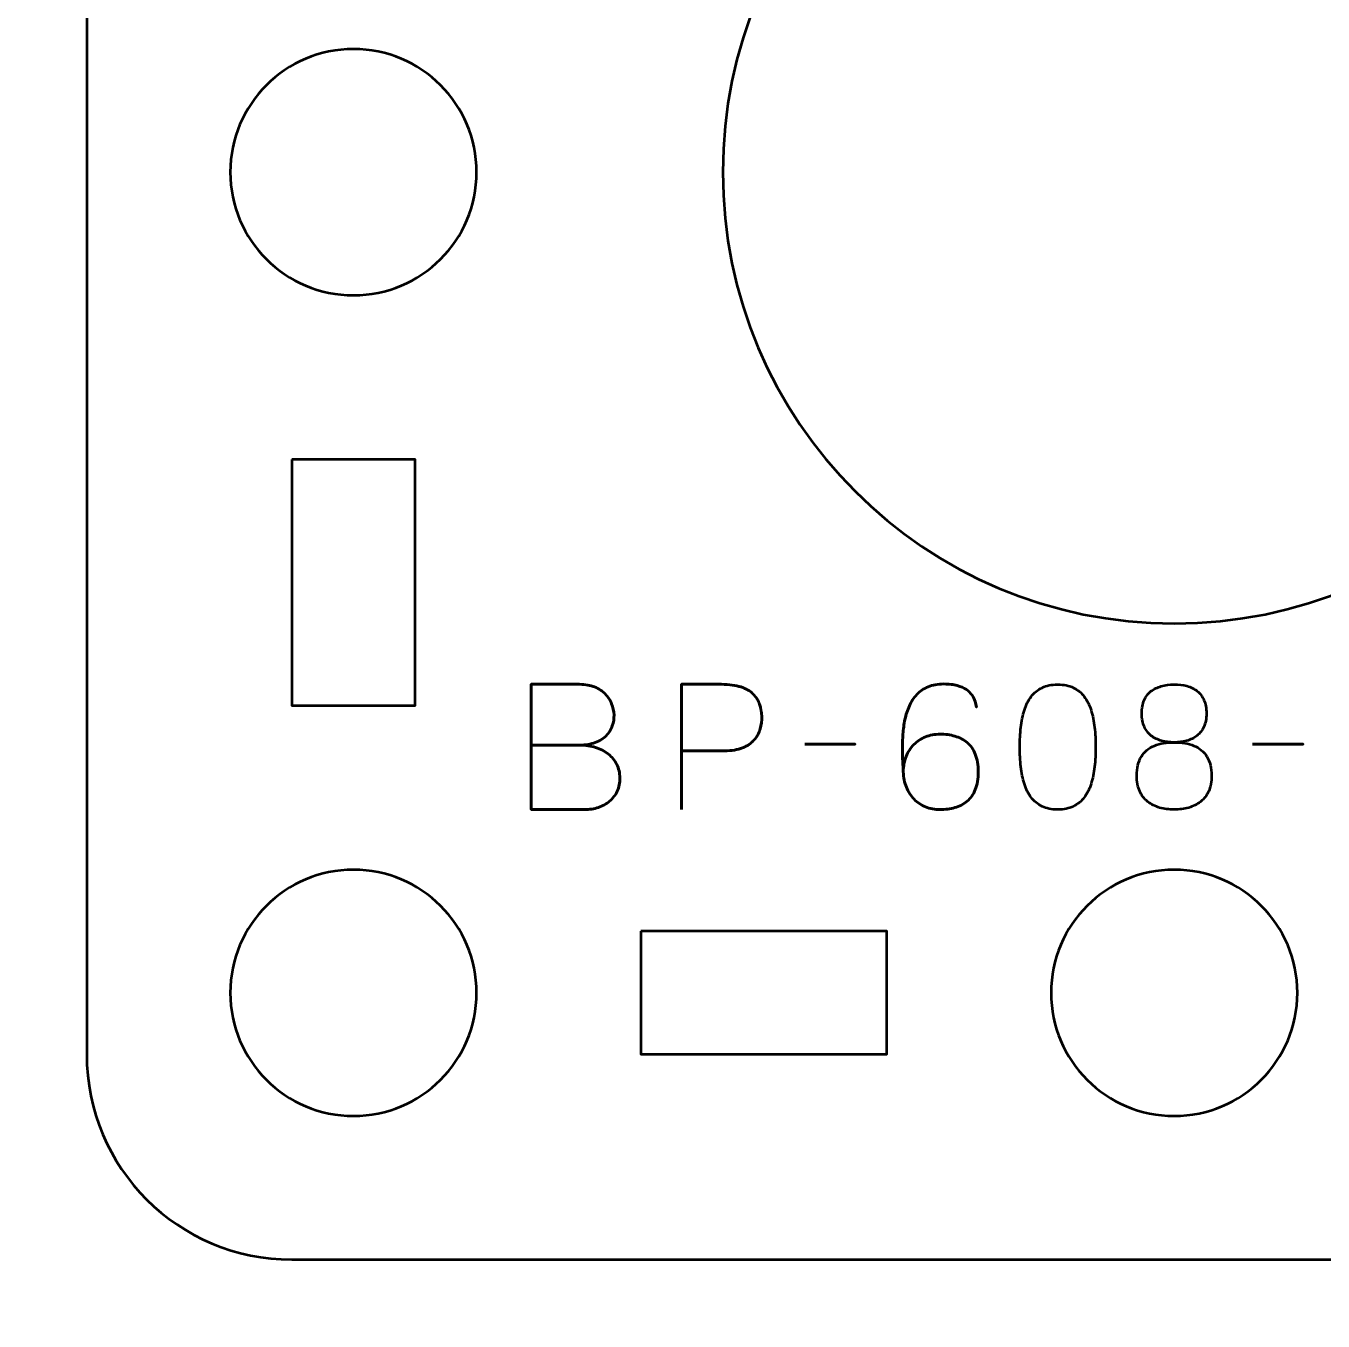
# Model space of a CAD drawing. Header units: centimetres. Extents: x -17.9 to -3.1, y -25.3 to -4.3.
# Drawn here: x -11.948 to -8.787, y -17.65 to -14.494 of the extents above; entities that cross this region are included whole.
import ezdxf

# ---------------------------------------------------------------- set-up
doc = ezdxf.new("R2010")
doc.units = ezdxf.units.CM
doc.header["$MEASUREMENT"] = 0
doc.layers.add('Layer 1', color=7, linetype='Continuous')

msp = doc.modelspace()

# ---------------------------------------------------------------- linework, layer by layer
at = {"layer": 'Layer 1', "color": 22, "lineweight": 53}
msp.add_open_spline([(-17.90003, -24.8499), (-17.90003, -24.8499), (-17.90003, -4.84994), (-17.90003, -4.84994), (-17.90003, -4.84994), (-17.90003, -4.57297), (-17.67694, -4.34998), (-17.39994, -4.34998), (-17.39994, -4.34998), (-17.39994, -4.34998), (-3.60007, -4.34998), (-3.60007, -4.34998), (-3.60007, -4.34998), (-3.32293, -4.34998), (-3.09997, -4.57297), (-3.09997, -4.84994), (-3.09997, -4.84994), (-3.09997, -4.84994), (-3.09997, -24.8499), (-3.09997, -24.8499), (-3.09997, -24.8499), (-3.09997, -25.1269), (-3.32293, -25.34999), (-3.60007, -25.34999), (-3.60007, -25.34999), (-3.60007, -25.34999), (-17.39994, -25.34999), (-17.39994, -25.34999), (-17.39994, -25.34999), (-17.67694, -25.34999), (-17.90003, -25.1269), (-17.90003, -24.8499)], degree=3, knots=[0, 0, 0, 0, 0.125, 0.125, 0.125, 0.125, 0.25, 0.25, 0.25, 0.25, 0.375, 0.375, 0.375, 0.375, 0.5, 0.5, 0.5, 0.5, 0.625, 0.625, 0.625, 0.625, 0.75, 0.75, 0.75, 0.75, 0.875, 0.875, 0.875, 0.875, 1, 1, 1, 1], dxfattribs=at)
at = {"layer": 'Layer 1', "color": 2, "lineweight": 53}
msp.add_open_spline([(-11.29993, -12.19997), (-11.29993, -12.19997), (-7.00006, -12.19997), (-7.00006, -12.19997), (-7.00006, -12.19997), (-6.72292, -12.19997), (-6.49996, -12.42306), (-6.49996, -12.70006), (-6.49996, -12.70006), (-6.49996, -12.70006), (-6.49996, -16.99993), (-6.49996, -16.99993), (-6.49996, -16.99993), (-6.49996, -17.27707), (-6.72292, -17.50003), (-7.00006, -17.50003), (-7.00006, -17.50003), (-7.00006, -17.50003), (-11.29993, -17.50003), (-11.29993, -17.50003), (-11.29993, -17.50003), (-11.57693, -17.50003), (-11.80002, -17.27707), (-11.80002, -16.99993), (-11.80002, -16.99993), (-11.80002, -16.99993), (-11.80002, -12.70006), (-11.80002, -12.70006), (-11.80002, -12.70006), (-11.80002, -12.42306), (-11.57693, -12.19997), (-11.29993, -12.19997)], degree=3, knots=[0, 0, 0, 0, 0.125, 0.125, 0.125, 0.125, 0.25, 0.25, 0.25, 0.25, 0.375, 0.375, 0.375, 0.375, 0.5, 0.5, 0.5, 0.5, 0.625, 0.625, 0.625, 0.625, 0.75, 0.75, 0.75, 0.75, 0.875, 0.875, 0.875, 0.875, 1, 1, 1, 1], dxfattribs=at)
at = {"layer": 'Layer 1', "color": 250, "lineweight": 53}
msp.add_open_spline([(-9.14999, -13.75), (-8.54257, -13.75), (-8.04999, -14.24258), (-8.04999, -14.85), (-8.04999, -14.85), (-8.04999, -15.45742), (-8.54257, -15.95), (-9.14999, -15.95), (-9.14999, -15.95), (-9.75741, -15.95), (-10.24999, -15.45742), (-10.24999, -14.85), (-10.24999, -14.85), (-10.24999, -14.24258), (-9.75741, -13.75), (-9.14999, -13.75)], degree=3, knots=[0, 0, 0, 0, 0.25, 0.25, 0.25, 0.25, 0.5, 0.5, 0.5, 0.5, 0.75, 0.75, 0.75, 0.75, 1, 1, 1, 1], dxfattribs=at)
at = {"layer": 'Layer 1', "lineweight": 53}
for points in [[(-10.84999, -14.85007), (-10.84999, -15.0157), (-10.98422, -15.15007), (-11.15, -15.15007), (-11.15, -15.15007), (-11.31566, -15.15007), (-11.45, -15.0157), (-11.45, -14.85007), (-11.45, -14.85007), (-11.45, -14.6843), (-11.31566, -14.55007), (-11.15, -14.55007), (-11.15, -14.55007), (-10.98422, -14.55007), (-10.84999, -14.6843), (-10.84999, -14.85007)], [(-11.29993, -15.54998), (-11.29993, -15.54998), (-10.99992, -15.54998), (-10.99992, -15.54998), (-10.99992, -15.54998), (-10.99992, -15.54998), (-10.99992, -16.14998), (-10.99992, -16.14998), (-10.99992, -16.14998), (-10.99992, -16.14998), (-11.29993, -16.14998), (-11.29993, -16.14998), (-11.29993, -16.14998), (-11.29993, -16.14998), (-11.29993, -15.54998), (-11.29993, -15.54998)], [(-10.84999, -16.85), (-10.84999, -17.01567), (-10.98422, -17.15), (-11.15, -17.15), (-11.15, -17.15), (-11.31566, -17.15), (-11.45, -17.01567), (-11.45, -16.85), (-11.45, -16.85), (-11.45, -16.68437), (-11.31566, -16.55), (-11.15, -16.55), (-11.15, -16.55), (-10.98422, -16.55), (-10.84999, -16.68437), (-10.84999, -16.85)], [(-8.84992, -16.85), (-8.84992, -17.01567), (-8.98429, -17.15), (-9.14992, -17.15), (-9.14992, -17.15), (-9.31569, -17.15), (-9.44992, -17.01567), (-9.44992, -16.85), (-9.44992, -16.85), (-9.44992, -16.68437), (-9.31569, -16.55), (-9.14992, -16.55), (-9.14992, -16.55), (-8.98429, -16.55), (-8.84992, -16.68437), (-8.84992, -16.85)], [(-10.44998, -16.69993), (-10.44998, -16.69993), (-9.84997, -16.69993), (-9.84997, -16.69993), (-9.84997, -16.69993), (-9.84997, -16.69993), (-9.84997, -16.99993), (-9.84997, -16.99993), (-9.84997, -16.99993), (-9.84997, -16.99993), (-10.44998, -16.99993), (-10.44998, -16.99993), (-10.44998, -16.99993), (-10.44998, -16.99993), (-10.44998, -16.69993), (-10.44998, -16.69993)]]:
    msp.add_open_spline(points, degree=3, knots=[0, 0, 0, 0, 0.25, 0.25, 0.25, 0.25, 0.5, 0.5, 0.5, 0.5, 0.75, 0.75, 0.75, 0.75, 1, 1, 1, 1], dxfattribs=at)
at = {"layer": 'Layer 1', "color": 30, "lineweight": 53}
for points, knots in [([(-10.71698, -16.24636), (-10.71698, -16.24636), (-10.59972, -16.24636), (-10.59972, -16.24636), (-10.59972, -16.24636), (-10.58448, -16.24629), (-10.5715, -16.24418), (-10.56056, -16.24001), (-10.56056, -16.24001), (-10.54969, -16.23592), (-10.54088, -16.23035), (-10.53403, -16.22336), (-10.53403, -16.22336), (-10.52719, -16.21638), (-10.52225, -16.20848), (-10.51914, -16.19973), (-10.51914, -16.19973), (-10.51611, -16.19105), (-10.5147, -16.18202), (-10.51505, -16.17271), (-10.51505, -16.17271), (-10.51548, -16.16339), (-10.51745, -16.15436), (-10.52098, -16.14554), (-10.52098, -16.14554), (-10.52444, -16.13672), (-10.52966, -16.12875), (-10.5365, -16.12162), (-10.5365, -16.12162), (-10.54334, -16.1145), (-10.55188, -16.10885), (-10.56225, -16.10469), (-10.56225, -16.10469), (-10.57263, -16.10046), (-10.58483, -16.09827), (-10.59887, -16.0982), (-10.59887, -16.0982), (-10.59887, -16.0982), (-10.71698, -16.0982), (-10.71698, -16.0982), (-10.71698, -16.0982), (-10.71698, -16.0982), (-10.71698, -16.40342), (-10.71698, -16.40342), (-10.71698, -16.40342), (-10.71698, -16.40342), (-10.58702, -16.40342), (-10.58702, -16.40342), (-10.58702, -16.40342), (-10.57488, -16.40342), (-10.56359, -16.40166), (-10.55315, -16.3982), (-10.55315, -16.3982), (-10.54271, -16.39467), (-10.53361, -16.38966), (-10.52571, -16.38296), (-10.52571, -16.38296), (-10.51787, -16.37633), (-10.51174, -16.36828), (-10.50736, -16.35876), (-10.50736, -16.35876), (-10.50299, -16.34923), (-10.50073, -16.33844), (-10.50066, -16.32637), (-10.50066, -16.32637), (-10.50094, -16.31424), (-10.50348, -16.3033), (-10.50835, -16.2935), (-10.50835, -16.2935), (-10.51322, -16.28369), (-10.51999, -16.27529), (-10.52874, -16.26824), (-10.52874, -16.26824), (-10.53749, -16.26125), (-10.54793, -16.25582), (-10.55993, -16.25208), (-10.55993, -16.25208), (-10.57192, -16.24834), (-10.58518, -16.24644), (-10.59972, -16.24636), (-10.59972, -16.24636), (-10.58518, -16.24644), (-10.57192, -16.24834), (-10.55993, -16.25208), (-10.55993, -16.25208), (-10.54793, -16.25582), (-10.53749, -16.26125), (-10.52874, -16.26824), (-10.52874, -16.26824), (-10.51999, -16.27529), (-10.51322, -16.28369), (-10.50835, -16.2935), (-10.50835, -16.2935), (-10.50348, -16.3033), (-10.50094, -16.31424), (-10.50066, -16.32637), (-10.50066, -16.32637), (-10.50073, -16.33844), (-10.50299, -16.34923), (-10.50736, -16.35876), (-10.50736, -16.35876), (-10.51174, -16.36828), (-10.51787, -16.37633), (-10.52571, -16.38296), (-10.52571, -16.38296), (-10.53361, -16.38966), (-10.54271, -16.39467), (-10.55315, -16.3982), (-10.55315, -16.3982), (-10.56359, -16.40166), (-10.57488, -16.40342), (-10.58702, -16.40342), (-10.58702, -16.40342), (-10.58702, -16.40342), (-10.71698, -16.40342), (-10.71698, -16.40342), (-10.71698, -16.40342), (-10.71698, -16.40342), (-10.71698, -16.0982), (-10.71698, -16.0982), (-10.71698, -16.0982), (-10.71698, -16.0982), (-10.59887, -16.0982), (-10.59887, -16.0982), (-10.59887, -16.0982), (-10.58483, -16.09827), (-10.57263, -16.10046), (-10.56225, -16.10469), (-10.56225, -16.10469), (-10.55188, -16.10885), (-10.54334, -16.1145), (-10.5365, -16.12162), (-10.5365, -16.12162), (-10.52966, -16.12875), (-10.52444, -16.13672), (-10.52098, -16.14554), (-10.52098, -16.14554), (-10.51745, -16.15436), (-10.51548, -16.16339), (-10.51505, -16.17271), (-10.51505, -16.17271), (-10.5147, -16.18202), (-10.51611, -16.19105), (-10.51914, -16.19973), (-10.51914, -16.19973), (-10.52225, -16.20848), (-10.52719, -16.21638), (-10.53403, -16.22336), (-10.53403, -16.22336), (-10.54088, -16.23035), (-10.54969, -16.23592), (-10.56056, -16.24001), (-10.56056, -16.24001), (-10.5715, -16.24418), (-10.58448, -16.24629), (-10.59972, -16.24636), (-10.59972, -16.24636), (-10.59972, -16.24636), (-10.71698, -16.24636), (-10.71698, -16.24636)], [0, 0, 0, 0, 0.025, 0.025, 0.025, 0.025, 0.05, 0.05, 0.05, 0.05, 0.075, 0.075, 0.075, 0.075, 0.1, 0.1, 0.1, 0.1, 0.125, 0.125, 0.125, 0.125, 0.15, 0.15, 0.15, 0.15, 0.175, 0.175, 0.175, 0.175, 0.2, 0.2, 0.2, 0.2, 0.225, 0.225, 0.225, 0.225, 0.25, 0.25, 0.25, 0.25, 0.275, 0.275, 0.275, 0.275, 0.3, 0.3, 0.3, 0.3, 0.325, 0.325, 0.325, 0.325, 0.35, 0.35, 0.35, 0.35, 0.375, 0.375, 0.375, 0.375, 0.4, 0.4, 0.4, 0.4, 0.425, 0.425, 0.425, 0.425, 0.45, 0.45, 0.45, 0.45, 0.475, 0.475, 0.475, 0.475, 0.5, 0.5, 0.5, 0.5, 0.525, 0.525, 0.525, 0.525, 0.55, 0.55, 0.55, 0.55, 0.575, 0.575, 0.575, 0.575, 0.6, 0.6, 0.6, 0.6, 0.625, 0.625, 0.625, 0.625, 0.65, 0.65, 0.65, 0.65, 0.675, 0.675, 0.675, 0.675, 0.7, 0.7, 0.7, 0.7, 0.725, 0.725, 0.725, 0.725, 0.75, 0.75, 0.75, 0.75, 0.775, 0.775, 0.775, 0.775, 0.8, 0.8, 0.8, 0.8, 0.825, 0.825, 0.825, 0.825, 0.85, 0.85, 0.85, 0.85, 0.875, 0.875, 0.875, 0.875, 0.9, 0.9, 0.9, 0.9, 0.925, 0.925, 0.925, 0.925, 0.95, 0.95, 0.95, 0.95, 0.975, 0.975, 0.975, 0.975, 1, 1, 1, 1]), ([(-10.3508, -16.40342), (-10.3508, -16.40342), (-10.3508, -16.0982), (-10.3508, -16.0982), (-10.3508, -16.0982), (-10.3508, -16.0982), (-10.25343, -16.0982), (-10.25343, -16.0982), (-10.25343, -16.0982), (-10.23396, -16.09827), (-10.21795, -16.10046), (-10.20532, -16.10469), (-10.20532, -16.10469), (-10.19276, -16.10885), (-10.18288, -16.11464), (-10.17575, -16.12198), (-10.17575, -16.12198), (-10.16863, -16.12924), (-10.16355, -16.13757), (-10.16044, -16.14695), (-10.16044, -16.14695), (-10.15741, -16.15634), (-10.15565, -16.16614), (-10.15522, -16.17652), (-10.15522, -16.17652), (-10.15473, -16.18689), (-10.15593, -16.19705), (-10.15875, -16.20692), (-10.15875, -16.20692), (-10.16164, -16.2168), (-10.16651, -16.22576), (-10.1735, -16.23381), (-10.1735, -16.23381), (-10.18041, -16.24185), (-10.18979, -16.24827), (-10.20158, -16.253), (-10.20158, -16.253), (-10.21336, -16.25779), (-10.22796, -16.26019), (-10.24539, -16.26033), (-10.24539, -16.26033), (-10.24539, -16.26033), (-10.3508, -16.26033), (-10.3508, -16.26033), (-10.3508, -16.26033), (-10.3508, -16.26033), (-10.24539, -16.26033), (-10.24539, -16.26033), (-10.24539, -16.26033), (-10.22832, -16.26019), (-10.21385, -16.25779), (-10.20214, -16.253), (-10.20214, -16.253), (-10.19036, -16.24827), (-10.18097, -16.24185), (-10.17392, -16.23381), (-10.17392, -16.23381), (-10.16693, -16.22576), (-10.16192, -16.2168), (-10.15896, -16.20692), (-10.15896, -16.20692), (-10.156, -16.19705), (-10.15473, -16.18689), (-10.15522, -16.17652), (-10.15522, -16.17652), (-10.15565, -16.16614), (-10.15741, -16.15634), (-10.16058, -16.14695), (-10.16058, -16.14695), (-10.16369, -16.13757), (-10.16891, -16.12924), (-10.17604, -16.12198), (-10.17604, -16.12198), (-10.18323, -16.11464), (-10.19311, -16.10885), (-10.20567, -16.10469), (-10.20567, -16.10469), (-10.2183, -16.10046), (-10.23417, -16.09827), (-10.25343, -16.0982), (-10.25343, -16.0982), (-10.25343, -16.0982), (-10.3508, -16.0982), (-10.3508, -16.0982), (-10.3508, -16.0982), (-10.3508, -16.0982), (-10.3508, -16.40342), (-10.3508, -16.40342)], [0, 0, 0, 0, 0.0454545, 0.0454545, 0.0454545, 0.0454545, 0.0909091, 0.0909091, 0.0909091, 0.0909091, 0.1363636, 0.1363636, 0.1363636, 0.1363636, 0.1818182, 0.1818182, 0.1818182, 0.1818182, 0.2272727, 0.2272727, 0.2272727, 0.2272727, 0.2727273, 0.2727273, 0.2727273, 0.2727273, 0.3181818, 0.3181818, 0.3181818, 0.3181818, 0.3636364, 0.3636364, 0.3636364, 0.3636364, 0.4090909, 0.4090909, 0.4090909, 0.4090909, 0.4545455, 0.4545455, 0.4545455, 0.4545455, 0.5, 0.5, 0.5, 0.5, 0.5454545, 0.5454545, 0.5454545, 0.5454545, 0.5909091, 0.5909091, 0.5909091, 0.5909091, 0.6363636, 0.6363636, 0.6363636, 0.6363636, 0.6818182, 0.6818182, 0.6818182, 0.6818182, 0.7272727, 0.7272727, 0.7272727, 0.7272727, 0.7727273, 0.7727273, 0.7727273, 0.7727273, 0.8181818, 0.8181818, 0.8181818, 0.8181818, 0.8636364, 0.8636364, 0.8636364, 0.8636364, 0.9090909, 0.9090909, 0.9090909, 0.9090909, 0.9545455, 0.9545455, 0.9545455, 0.9545455, 1, 1, 1, 1]), ([(-9.81021, -16.31156), (-9.81014, -16.29773), (-9.80789, -16.28524), (-9.80337, -16.27395), (-9.80337, -16.27395), (-9.79893, -16.26273), (-9.79265, -16.25307), (-9.78453, -16.24495), (-9.78453, -16.24495), (-9.77649, -16.23691), (-9.76696, -16.2307), (-9.7561, -16.22633), (-9.7561, -16.22633), (-9.74523, -16.22195), (-9.73331, -16.21977), (-9.72047, -16.21969), (-9.72047, -16.21969), (-9.70756, -16.21962), (-9.69549, -16.22125), (-9.68427, -16.22449), (-9.68427, -16.22449), (-9.67305, -16.22767), (-9.66325, -16.23289), (-9.65471, -16.24009), (-9.65471, -16.24009), (-9.64617, -16.24721), (-9.63947, -16.25667), (-9.63467, -16.26845), (-9.63467, -16.26845), (-9.62988, -16.28023), (-9.62741, -16.29455), (-9.62734, -16.31156), (-9.62734, -16.31156), (-9.62741, -16.32856), (-9.62988, -16.34288), (-9.63467, -16.35467), (-9.63467, -16.35467), (-9.63947, -16.36645), (-9.64617, -16.3759), (-9.65471, -16.38303), (-9.65471, -16.38303), (-9.66325, -16.39023), (-9.67305, -16.39545), (-9.68427, -16.39862), (-9.68427, -16.39862), (-9.69549, -16.40187), (-9.70756, -16.40349), (-9.72047, -16.40342), (-9.72047, -16.40342), (-9.73331, -16.40335), (-9.74509, -16.40116), (-9.75589, -16.39679), (-9.75589, -16.39679), (-9.76661, -16.39241), (-9.77592, -16.3862), (-9.7839, -16.37809), (-9.7839, -16.37809), (-9.79187, -16.37005), (-9.79815, -16.36038), (-9.80266, -16.34909), (-9.80266, -16.34909), (-9.80725, -16.33787), (-9.80972, -16.32539), (-9.81021, -16.31156), (-9.81021, -16.31156), (-9.8105, -16.30457), (-9.81085, -16.29625), (-9.81134, -16.28658), (-9.81134, -16.28658), (-9.81184, -16.27684), (-9.81212, -16.26626), (-9.81219, -16.2549), (-9.81219, -16.2549), (-9.81226, -16.24347), (-9.81191, -16.23169), (-9.81099, -16.21962), (-9.81099, -16.21962), (-9.81014, -16.20749), (-9.80845, -16.19556), (-9.80598, -16.18378), (-9.80598, -16.18378), (-9.80351, -16.17207), (-9.79998, -16.16099), (-9.79533, -16.15062), (-9.79533, -16.15062), (-9.79067, -16.14025), (-9.78467, -16.13108), (-9.77726, -16.1231), (-9.77726, -16.1231), (-9.76979, -16.11513), (-9.76068, -16.10885), (-9.74989, -16.10427), (-9.74989, -16.10427), (-9.73909, -16.09975), (-9.72632, -16.09742), (-9.71158, -16.09735), (-9.71158, -16.09735), (-9.69874, -16.09742), (-9.68787, -16.09869), (-9.67884, -16.10116), (-9.67884, -16.10116), (-9.66981, -16.10363), (-9.6624, -16.10695), (-9.65647, -16.11104), (-9.65647, -16.11104), (-9.65062, -16.1152), (-9.64596, -16.11972), (-9.64258, -16.12473), (-9.64258, -16.12473), (-9.63919, -16.12967), (-9.63665, -16.13468), (-9.6351, -16.13969), (-9.6351, -16.13969), (-9.63347, -16.14469), (-9.63242, -16.14935), (-9.63199, -16.15366), (-9.63199, -16.15366), (-9.63242, -16.14935), (-9.63347, -16.14469), (-9.6351, -16.13969), (-9.6351, -16.13969), (-9.63665, -16.13468), (-9.63919, -16.12967), (-9.64258, -16.12473), (-9.64258, -16.12473), (-9.64596, -16.11972), (-9.65062, -16.1152), (-9.65647, -16.11104), (-9.65647, -16.11104), (-9.6624, -16.10695), (-9.66981, -16.10363), (-9.67884, -16.10116), (-9.67884, -16.10116), (-9.68787, -16.09869), (-9.69874, -16.09742), (-9.71158, -16.09735), (-9.71158, -16.09735), (-9.72632, -16.09742), (-9.73909, -16.09975), (-9.74989, -16.10427), (-9.74989, -16.10427), (-9.76068, -16.10885), (-9.76979, -16.11513), (-9.77726, -16.1231), (-9.77726, -16.1231), (-9.78467, -16.13108), (-9.79067, -16.14025), (-9.79533, -16.15062), (-9.79533, -16.15062), (-9.79998, -16.16099), (-9.80351, -16.17207), (-9.80598, -16.18378), (-9.80598, -16.18378), (-9.80845, -16.19556), (-9.81014, -16.20749), (-9.81099, -16.21962), (-9.81099, -16.21962), (-9.81191, -16.23169), (-9.81226, -16.24347), (-9.81219, -16.2549), (-9.81219, -16.2549), (-9.81212, -16.26626), (-9.81184, -16.27684), (-9.81134, -16.28658), (-9.81134, -16.28658), (-9.81085, -16.29625), (-9.8105, -16.30457), (-9.81021, -16.31156), (-9.81021, -16.31156), (-9.80972, -16.32539), (-9.80725, -16.33787), (-9.80266, -16.34909), (-9.80266, -16.34909), (-9.79815, -16.36038), (-9.79187, -16.37005), (-9.7839, -16.37809), (-9.7839, -16.37809), (-9.77592, -16.3862), (-9.76661, -16.39241), (-9.75589, -16.39679), (-9.75589, -16.39679), (-9.74509, -16.40116), (-9.73331, -16.40335), (-9.72047, -16.40342), (-9.72047, -16.40342), (-9.70756, -16.40349), (-9.69549, -16.40187), (-9.68427, -16.39862), (-9.68427, -16.39862), (-9.67305, -16.39545), (-9.66325, -16.39023), (-9.65471, -16.38303), (-9.65471, -16.38303), (-9.64617, -16.3759), (-9.63947, -16.36645), (-9.63467, -16.35467), (-9.63467, -16.35467), (-9.62988, -16.34288), (-9.62741, -16.32856), (-9.62734, -16.31156), (-9.62734, -16.31156), (-9.62741, -16.29455), (-9.62988, -16.28023), (-9.63467, -16.26845), (-9.63467, -16.26845), (-9.63947, -16.25667), (-9.64617, -16.24721), (-9.65471, -16.24009), (-9.65471, -16.24009), (-9.66325, -16.23289), (-9.67305, -16.22767), (-9.68427, -16.22449), (-9.68427, -16.22449), (-9.69549, -16.22125), (-9.70756, -16.21962), (-9.72047, -16.21969), (-9.72047, -16.21969), (-9.73331, -16.21977), (-9.74523, -16.22195), (-9.7561, -16.22633), (-9.7561, -16.22633), (-9.76696, -16.2307), (-9.77649, -16.23691), (-9.78453, -16.24495), (-9.78453, -16.24495), (-9.79265, -16.25307), (-9.79893, -16.26273), (-9.80337, -16.27395), (-9.80337, -16.27395), (-9.80789, -16.28524), (-9.81014, -16.29773), (-9.81021, -16.31156)], [0, 0, 0, 0, 0.0172414, 0.0172414, 0.0172414, 0.0172414, 0.0344828, 0.0344828, 0.0344828, 0.0344828, 0.0517241, 0.0517241, 0.0517241, 0.0517241, 0.0689655, 0.0689655, 0.0689655, 0.0689655, 0.0862069, 0.0862069, 0.0862069, 0.0862069, 0.1034483, 0.1034483, 0.1034483, 0.1034483, 0.1206897, 0.1206897, 0.1206897, 0.1206897, 0.137931, 0.137931, 0.137931, 0.137931, 0.1551724, 0.1551724, 0.1551724, 0.1551724, 0.1724138, 0.1724138, 0.1724138, 0.1724138, 0.1896552, 0.1896552, 0.1896552, 0.1896552, 0.2068966, 0.2068966, 0.2068966, 0.2068966, 0.2241379, 0.2241379, 0.2241379, 0.2241379, 0.2413793, 0.2413793, 0.2413793, 0.2413793, 0.2586207, 0.2586207, 0.2586207, 0.2586207, 0.2758621, 0.2758621, 0.2758621, 0.2758621, 0.2931034, 0.2931034, 0.2931034, 0.2931034, 0.3103448, 0.3103448, 0.3103448, 0.3103448, 0.3275862, 0.3275862, 0.3275862, 0.3275862, 0.3448276, 0.3448276, 0.3448276, 0.3448276, 0.362069, 0.362069, 0.362069, 0.362069, 0.3793103, 0.3793103, 0.3793103, 0.3793103, 0.3965517, 0.3965517, 0.3965517, 0.3965517, 0.4137931, 0.4137931, 0.4137931, 0.4137931, 0.4310345, 0.4310345, 0.4310345, 0.4310345, 0.4482759, 0.4482759, 0.4482759, 0.4482759, 0.4655172, 0.4655172, 0.4655172, 0.4655172, 0.4827586, 0.4827586, 0.4827586, 0.4827586, 0.5, 0.5, 0.5, 0.5, 0.5172414, 0.5172414, 0.5172414, 0.5172414, 0.5344828, 0.5344828, 0.5344828, 0.5344828, 0.5517241, 0.5517241, 0.5517241, 0.5517241, 0.5689655, 0.5689655, 0.5689655, 0.5689655, 0.5862069, 0.5862069, 0.5862069, 0.5862069, 0.6034483, 0.6034483, 0.6034483, 0.6034483, 0.6206897, 0.6206897, 0.6206897, 0.6206897, 0.637931, 0.637931, 0.637931, 0.637931, 0.6551724, 0.6551724, 0.6551724, 0.6551724, 0.6724138, 0.6724138, 0.6724138, 0.6724138, 0.6896552, 0.6896552, 0.6896552, 0.6896552, 0.7068966, 0.7068966, 0.7068966, 0.7068966, 0.7241379, 0.7241379, 0.7241379, 0.7241379, 0.7413793, 0.7413793, 0.7413793, 0.7413793, 0.7586207, 0.7586207, 0.7586207, 0.7586207, 0.7758621, 0.7758621, 0.7758621, 0.7758621, 0.7931034, 0.7931034, 0.7931034, 0.7931034, 0.8103448, 0.8103448, 0.8103448, 0.8103448, 0.8275862, 0.8275862, 0.8275862, 0.8275862, 0.8448276, 0.8448276, 0.8448276, 0.8448276, 0.862069, 0.862069, 0.862069, 0.862069, 0.8793103, 0.8793103, 0.8793103, 0.8793103, 0.8965517, 0.8965517, 0.8965517, 0.8965517, 0.9137931, 0.9137931, 0.9137931, 0.9137931, 0.9310345, 0.9310345, 0.9310345, 0.9310345, 0.9482759, 0.9482759, 0.9482759, 0.9482759, 0.9655172, 0.9655172, 0.9655172, 0.9655172, 0.9827586, 0.9827586, 0.9827586, 0.9827586, 1, 1, 1, 1]), ([(-9.43387, -16.40342), (-9.41906, -16.40335), (-9.40629, -16.40074), (-9.39563, -16.39566), (-9.39563, -16.39566), (-9.38505, -16.39058), (-9.37623, -16.38331), (-9.36918, -16.37407), (-9.36918, -16.37407), (-9.36219, -16.36476), (-9.35669, -16.35375), (-9.3526, -16.34105), (-9.3526, -16.34105), (-9.34857, -16.32835), (-9.34568, -16.31445), (-9.34406, -16.29921), (-9.34406, -16.29921), (-9.34236, -16.28397), (-9.34152, -16.26795), (-9.34159, -16.25102), (-9.34159, -16.25102), (-9.34152, -16.23416), (-9.34236, -16.21814), (-9.34406, -16.20297), (-9.34406, -16.20297), (-9.34568, -16.1878), (-9.34857, -16.17383), (-9.3526, -16.16113), (-9.3526, -16.16113), (-9.35669, -16.1485), (-9.36219, -16.1375), (-9.36918, -16.12811), (-9.36918, -16.12811), (-9.37623, -16.1188), (-9.38505, -16.11153), (-9.39563, -16.10645), (-9.39563, -16.10645), (-9.40629, -16.1013), (-9.41906, -16.09869), (-9.43387, -16.09862), (-9.43387, -16.09862), (-9.44869, -16.09869), (-9.46146, -16.1013), (-9.47212, -16.10645), (-9.47212, -16.10645), (-9.4827, -16.11153), (-9.49152, -16.1188), (-9.49857, -16.12811), (-9.49857, -16.12811), (-9.50556, -16.1375), (-9.51106, -16.1485), (-9.51515, -16.16113), (-9.51515, -16.16113), (-9.51918, -16.17383), (-9.52207, -16.1878), (-9.52369, -16.20297), (-9.52369, -16.20297), (-9.52538, -16.21814), (-9.52623, -16.23416), (-9.52616, -16.25102), (-9.52616, -16.25102), (-9.52623, -16.26795), (-9.52538, -16.28397), (-9.52369, -16.29921), (-9.52369, -16.29921), (-9.52207, -16.31445), (-9.51918, -16.32835), (-9.51515, -16.34105), (-9.51515, -16.34105), (-9.51106, -16.35375), (-9.50556, -16.36476), (-9.49857, -16.37407), (-9.49857, -16.37407), (-9.49152, -16.38331), (-9.4827, -16.39058), (-9.47212, -16.39566), (-9.47212, -16.39566), (-9.46146, -16.40074), (-9.44869, -16.40335), (-9.43387, -16.40342)], [0, 0, 0, 0, 0.05, 0.05, 0.05, 0.05, 0.1, 0.1, 0.1, 0.1, 0.15, 0.15, 0.15, 0.15, 0.2, 0.2, 0.2, 0.2, 0.25, 0.25, 0.25, 0.25, 0.3, 0.3, 0.3, 0.3, 0.35, 0.35, 0.35, 0.35, 0.4, 0.4, 0.4, 0.4, 0.45, 0.45, 0.45, 0.45, 0.5, 0.5, 0.5, 0.5, 0.55, 0.55, 0.55, 0.55, 0.6, 0.6, 0.6, 0.6, 0.65, 0.65, 0.65, 0.65, 0.7, 0.7, 0.7, 0.7, 0.75, 0.75, 0.75, 0.75, 0.8, 0.8, 0.8, 0.8, 0.85, 0.85, 0.85, 0.85, 0.9, 0.9, 0.9, 0.9, 0.95, 0.95, 0.95, 0.95, 1, 1, 1, 1]), ([(-9.43387, -16.40342), (-9.41906, -16.40335), (-9.40629, -16.40074), (-9.39563, -16.39566), (-9.39563, -16.39566), (-9.38505, -16.39058), (-9.37623, -16.38331), (-9.36918, -16.37407), (-9.36918, -16.37407), (-9.36219, -16.36476), (-9.35669, -16.35375), (-9.3526, -16.34105), (-9.3526, -16.34105), (-9.34857, -16.32835), (-9.34568, -16.31445), (-9.34406, -16.29921), (-9.34406, -16.29921), (-9.34236, -16.28397), (-9.34152, -16.26795), (-9.34159, -16.25102), (-9.34159, -16.25102), (-9.34152, -16.23416), (-9.34236, -16.21814), (-9.34406, -16.20297), (-9.34406, -16.20297), (-9.34568, -16.1878), (-9.34857, -16.17383), (-9.3526, -16.16113), (-9.3526, -16.16113), (-9.35669, -16.1485), (-9.36219, -16.1375), (-9.36918, -16.12811), (-9.36918, -16.12811), (-9.37623, -16.1188), (-9.38505, -16.11153), (-9.39563, -16.10645), (-9.39563, -16.10645), (-9.40629, -16.1013), (-9.41906, -16.09869), (-9.43387, -16.09862), (-9.43387, -16.09862), (-9.44869, -16.09869), (-9.46146, -16.1013), (-9.47212, -16.10645), (-9.47212, -16.10645), (-9.4827, -16.11153), (-9.49152, -16.1188), (-9.49857, -16.12811), (-9.49857, -16.12811), (-9.50556, -16.1375), (-9.51106, -16.1485), (-9.51515, -16.16113), (-9.51515, -16.16113), (-9.51918, -16.17383), (-9.52207, -16.1878), (-9.52369, -16.20297), (-9.52369, -16.20297), (-9.52538, -16.21814), (-9.52623, -16.23416), (-9.52616, -16.25102), (-9.52616, -16.25102), (-9.52623, -16.26795), (-9.52538, -16.28397), (-9.52369, -16.29921), (-9.52369, -16.29921), (-9.52207, -16.31445), (-9.51918, -16.32835), (-9.51515, -16.34105), (-9.51515, -16.34105), (-9.51106, -16.35375), (-9.50556, -16.36476), (-9.49857, -16.37407), (-9.49857, -16.37407), (-9.49152, -16.38331), (-9.4827, -16.39058), (-9.47212, -16.39566), (-9.47212, -16.39566), (-9.46146, -16.40074), (-9.44869, -16.40335), (-9.43387, -16.40342)], [0, 0, 0, 0, 0.05, 0.05, 0.05, 0.05, 0.1, 0.1, 0.1, 0.1, 0.15, 0.15, 0.15, 0.15, 0.2, 0.2, 0.2, 0.2, 0.25, 0.25, 0.25, 0.25, 0.3, 0.3, 0.3, 0.3, 0.35, 0.35, 0.35, 0.35, 0.4, 0.4, 0.4, 0.4, 0.45, 0.45, 0.45, 0.45, 0.5, 0.5, 0.5, 0.5, 0.55, 0.55, 0.55, 0.55, 0.6, 0.6, 0.6, 0.6, 0.65, 0.65, 0.65, 0.65, 0.7, 0.7, 0.7, 0.7, 0.75, 0.75, 0.75, 0.75, 0.8, 0.8, 0.8, 0.8, 0.85, 0.85, 0.85, 0.85, 0.9, 0.9, 0.9, 0.9, 0.95, 0.95, 0.95, 0.95, 1, 1, 1, 1]), ([(-9.15024, -16.23959), (-9.13938, -16.23959), (-9.12922, -16.23832), (-9.11969, -16.23578), (-9.11969, -16.23578), (-9.11024, -16.23317), (-9.10191, -16.22908), (-9.09465, -16.2235), (-9.09465, -16.2235), (-9.08745, -16.21793), (-9.08181, -16.21066), (-9.07771, -16.2017), (-9.07771, -16.2017), (-9.07362, -16.19281), (-9.07158, -16.18202), (-9.07151, -16.16932), (-9.07151, -16.16932), (-9.07158, -16.15662), (-9.07355, -16.14575), (-9.07743, -16.13672), (-9.07743, -16.13672), (-9.08131, -16.12769), (-9.08682, -16.12028), (-9.09387, -16.11457), (-9.09387, -16.11457), (-9.10093, -16.10892), (-9.10925, -16.10476), (-9.11885, -16.10215), (-9.11885, -16.10215), (-9.12837, -16.09954), (-9.13889, -16.09841), (-9.15024, -16.09862), (-9.15024, -16.09862), (-9.1616, -16.09876), (-9.17212, -16.10025), (-9.18164, -16.10286), (-9.18164, -16.10286), (-9.19124, -16.10554), (-9.19956, -16.10963), (-9.20662, -16.1152), (-9.20662, -16.1152), (-9.21367, -16.12078), (-9.21918, -16.12804), (-9.22306, -16.13693), (-9.22306, -16.13693), (-9.22694, -16.14589), (-9.22891, -16.15662), (-9.22898, -16.16932), (-9.22898, -16.16932), (-9.22891, -16.18202), (-9.22687, -16.19281), (-9.22277, -16.2017), (-9.22277, -16.2017), (-9.21868, -16.21066), (-9.21304, -16.21793), (-9.20577, -16.2235), (-9.20577, -16.2235), (-9.19857, -16.22908), (-9.19025, -16.23317), (-9.18079, -16.23578), (-9.18079, -16.23578), (-9.17127, -16.23832), (-9.16111, -16.23959), (-9.15024, -16.23959)], [0, 0, 0, 0, 0.0625, 0.0625, 0.0625, 0.0625, 0.125, 0.125, 0.125, 0.125, 0.1875, 0.1875, 0.1875, 0.1875, 0.25, 0.25, 0.25, 0.25, 0.3125, 0.3125, 0.3125, 0.3125, 0.375, 0.375, 0.375, 0.375, 0.4375, 0.4375, 0.4375, 0.4375, 0.5, 0.5, 0.5, 0.5, 0.5625, 0.5625, 0.5625, 0.5625, 0.625, 0.625, 0.625, 0.625, 0.6875, 0.6875, 0.6875, 0.6875, 0.75, 0.75, 0.75, 0.75, 0.8125, 0.8125, 0.8125, 0.8125, 0.875, 0.875, 0.875, 0.875, 0.9375, 0.9375, 0.9375, 0.9375, 1, 1, 1, 1]), ([(-9.15024, -16.23959), (-9.13938, -16.23959), (-9.12922, -16.23832), (-9.11969, -16.23578), (-9.11969, -16.23578), (-9.11024, -16.23317), (-9.10191, -16.22908), (-9.09465, -16.2235), (-9.09465, -16.2235), (-9.08745, -16.21793), (-9.08181, -16.21066), (-9.07771, -16.2017), (-9.07771, -16.2017), (-9.07362, -16.19281), (-9.07158, -16.18202), (-9.07151, -16.16932), (-9.07151, -16.16932), (-9.07158, -16.15662), (-9.07355, -16.14575), (-9.07743, -16.13672), (-9.07743, -16.13672), (-9.08131, -16.12769), (-9.08682, -16.12028), (-9.09387, -16.11457), (-9.09387, -16.11457), (-9.10093, -16.10892), (-9.10925, -16.10476), (-9.11885, -16.10215), (-9.11885, -16.10215), (-9.12837, -16.09954), (-9.13889, -16.09841), (-9.15024, -16.09862), (-9.15024, -16.09862), (-9.1616, -16.09876), (-9.17212, -16.10025), (-9.18164, -16.10286), (-9.18164, -16.10286), (-9.19124, -16.10554), (-9.19956, -16.10963), (-9.20662, -16.1152), (-9.20662, -16.1152), (-9.21367, -16.12078), (-9.21918, -16.12804), (-9.22306, -16.13693), (-9.22306, -16.13693), (-9.22694, -16.14589), (-9.22891, -16.15662), (-9.22898, -16.16932), (-9.22898, -16.16932), (-9.22891, -16.18202), (-9.22687, -16.19281), (-9.22277, -16.2017), (-9.22277, -16.2017), (-9.21868, -16.21066), (-9.21304, -16.21793), (-9.20577, -16.2235), (-9.20577, -16.2235), (-9.19857, -16.22908), (-9.19025, -16.23317), (-9.18079, -16.23578), (-9.18079, -16.23578), (-9.17127, -16.23832), (-9.16111, -16.23959), (-9.15024, -16.23959)], [0, 0, 0, 0, 0.0625, 0.0625, 0.0625, 0.0625, 0.125, 0.125, 0.125, 0.125, 0.1875, 0.1875, 0.1875, 0.1875, 0.25, 0.25, 0.25, 0.25, 0.3125, 0.3125, 0.3125, 0.3125, 0.375, 0.375, 0.375, 0.375, 0.4375, 0.4375, 0.4375, 0.4375, 0.5, 0.5, 0.5, 0.5, 0.5625, 0.5625, 0.5625, 0.5625, 0.625, 0.625, 0.625, 0.625, 0.6875, 0.6875, 0.6875, 0.6875, 0.75, 0.75, 0.75, 0.75, 0.8125, 0.8125, 0.8125, 0.8125, 0.875, 0.875, 0.875, 0.875, 0.9375, 0.9375, 0.9375, 0.9375, 1, 1, 1, 1]), ([(-10.05024, -16.24382), (-10.05024, -16.24382), (-9.92705, -16.24382), (-9.92705, -16.24382), (-9.92705, -16.24382), (-9.92705, -16.24382), (-10.05024, -16.24382), (-10.05024, -16.24382)], [0, 0, 0, 0, 0.5, 0.5, 0.5, 0.5, 1, 1, 1, 1]), ([(-9.15024, -16.40342), (-9.13754, -16.40342), (-9.12569, -16.40194), (-9.11468, -16.39883), (-9.11468, -16.39883), (-9.10368, -16.39573), (-9.09401, -16.39086), (-9.08562, -16.38423), (-9.08562, -16.38423), (-9.07729, -16.37767), (-9.07073, -16.3692), (-9.066, -16.35876), (-9.066, -16.35876), (-9.06127, -16.34839), (-9.05888, -16.3359), (-9.05881, -16.32129), (-9.05881, -16.32129), (-9.05895, -16.30189), (-9.06276, -16.28616), (-9.07031, -16.27416), (-9.07031, -16.27416), (-9.07785, -16.2621), (-9.08844, -16.25335), (-9.10206, -16.24778), (-9.10206, -16.24778), (-9.11574, -16.24227), (-9.13176, -16.23952), (-9.15024, -16.23959), (-9.15024, -16.23959), (-9.16866, -16.23952), (-9.18475, -16.24227), (-9.19829, -16.24778), (-9.19829, -16.24778), (-9.21191, -16.25335), (-9.22242, -16.2621), (-9.2299, -16.27416), (-9.2299, -16.27416), (-9.23738, -16.28616), (-9.24119, -16.30189), (-9.24126, -16.32129), (-9.24126, -16.32129), (-9.24119, -16.3359), (-9.23879, -16.34839), (-9.23406, -16.35876), (-9.23406, -16.35876), (-9.22934, -16.3692), (-9.22285, -16.37767), (-9.21445, -16.38423), (-9.21445, -16.38423), (-9.20612, -16.39086), (-9.19653, -16.39573), (-9.18552, -16.39883), (-9.18552, -16.39883), (-9.17459, -16.40194), (-9.1628, -16.40342), (-9.15024, -16.40342)], [0, 0, 0, 0, 0.0714286, 0.0714286, 0.0714286, 0.0714286, 0.1428571, 0.1428571, 0.1428571, 0.1428571, 0.2142857, 0.2142857, 0.2142857, 0.2142857, 0.2857143, 0.2857143, 0.2857143, 0.2857143, 0.3571429, 0.3571429, 0.3571429, 0.3571429, 0.4285714, 0.4285714, 0.4285714, 0.4285714, 0.5, 0.5, 0.5, 0.5, 0.5714286, 0.5714286, 0.5714286, 0.5714286, 0.6428571, 0.6428571, 0.6428571, 0.6428571, 0.7142857, 0.7142857, 0.7142857, 0.7142857, 0.7857143, 0.7857143, 0.7857143, 0.7857143, 0.8571429, 0.8571429, 0.8571429, 0.8571429, 0.9285714, 0.9285714, 0.9285714, 0.9285714, 1, 1, 1, 1]), ([(-9.15024, -16.40342), (-9.13754, -16.40342), (-9.12569, -16.40194), (-9.11468, -16.39883), (-9.11468, -16.39883), (-9.10368, -16.39573), (-9.09401, -16.39086), (-9.08562, -16.38423), (-9.08562, -16.38423), (-9.07729, -16.37767), (-9.07073, -16.3692), (-9.066, -16.35876), (-9.066, -16.35876), (-9.06127, -16.34839), (-9.05888, -16.3359), (-9.05881, -16.32129), (-9.05881, -16.32129), (-9.05895, -16.30189), (-9.06276, -16.28616), (-9.07031, -16.27416), (-9.07031, -16.27416), (-9.07785, -16.2621), (-9.08844, -16.25335), (-9.10206, -16.24778), (-9.10206, -16.24778), (-9.11574, -16.24227), (-9.13176, -16.23952), (-9.15024, -16.23959), (-9.15024, -16.23959), (-9.16866, -16.23952), (-9.18475, -16.24227), (-9.19829, -16.24778), (-9.19829, -16.24778), (-9.21191, -16.25335), (-9.22242, -16.2621), (-9.2299, -16.27416), (-9.2299, -16.27416), (-9.23738, -16.28616), (-9.24119, -16.30189), (-9.24126, -16.32129), (-9.24126, -16.32129), (-9.24119, -16.3359), (-9.23879, -16.34839), (-9.23406, -16.35876), (-9.23406, -16.35876), (-9.22934, -16.3692), (-9.22285, -16.37767), (-9.21445, -16.38423), (-9.21445, -16.38423), (-9.20612, -16.39086), (-9.19653, -16.39573), (-9.18552, -16.39883), (-9.18552, -16.39883), (-9.17459, -16.40194), (-9.1628, -16.40342), (-9.15024, -16.40342)], [0, 0, 0, 0, 0.0714286, 0.0714286, 0.0714286, 0.0714286, 0.1428571, 0.1428571, 0.1428571, 0.1428571, 0.2142857, 0.2142857, 0.2142857, 0.2142857, 0.2857143, 0.2857143, 0.2857143, 0.2857143, 0.3571429, 0.3571429, 0.3571429, 0.3571429, 0.4285714, 0.4285714, 0.4285714, 0.4285714, 0.5, 0.5, 0.5, 0.5, 0.5714286, 0.5714286, 0.5714286, 0.5714286, 0.6428571, 0.6428571, 0.6428571, 0.6428571, 0.7142857, 0.7142857, 0.7142857, 0.7142857, 0.7857143, 0.7857143, 0.7857143, 0.7857143, 0.8571429, 0.8571429, 0.8571429, 0.8571429, 0.9285714, 0.9285714, 0.9285714, 0.9285714, 1, 1, 1, 1]), ([(-8.9589, -16.24382), (-8.9589, -16.24382), (-8.83571, -16.24382), (-8.83571, -16.24382), (-8.83571, -16.24382), (-8.83571, -16.24382), (-8.9589, -16.24382), (-8.9589, -16.24382)], [0, 0, 0, 0, 0.5, 0.5, 0.5, 0.5, 1, 1, 1, 1])]:
    msp.add_open_spline(points, degree=3, knots=knots, dxfattribs=at)

doc.saveas('drawing.dxf')
